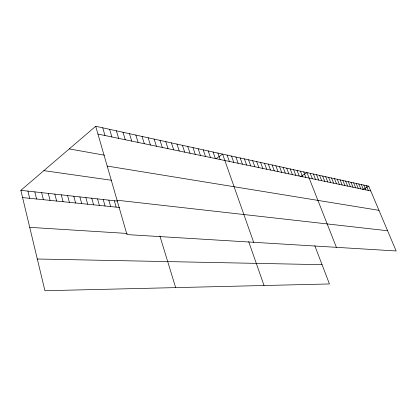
<?xml version="1.0" encoding="UTF-8"?>
<svg xmlns="http://www.w3.org/2000/svg" width="417" height="417" viewBox="0 0 417 417"><rect width="100%" height="100%" fill="white"/><g stroke="black" fill="none" stroke-linecap="round" stroke-linejoin="round"><path stroke-width="0.63" d="M314.814 245.749L329.435 283.956L44.916 290.727L20.85 190.324L95.701 126.273L368.732 186.17L396.15 250.971L126.971 234.583L95.701 126.273M215.902 158.804L222.595 154.113L253.656 242.298M300.631 176.579L306.995 172.628L336.383 247.333M362.686 189.62L368.732 186.17M37.311 259.004L322.054 264.675M29.727 227.348L127.253 233.457M22.591 197.58L119.747 207.494M20.85 190.324L117.318 201.088M117.052 200.223L387.591 230.742M43.858 170.636L111.74 180.3M107.19 166.065L378.959 210.335M69.248 148.911L104.464 155.202M97.948 134.055L370.749 190.934M366.288 185.638L368.31 190.423M363.817 185.091L365.839 189.907M361.31 184.543L363.343 189.386M358.771 183.986L360.809 188.859M356.201 183.423L358.25 188.328M353.6 182.855L355.654 187.786M350.968 182.276L353.027 187.238M348.299 181.687L350.363 186.68M345.594 181.098L347.669 186.118M342.857 180.493L344.932 185.549M340.084 179.889L342.169 184.976M337.275 179.268L339.365 184.387M334.429 178.643L336.519 183.798M331.541 178.012L333.642 183.199M328.617 177.371L330.723 182.589M325.651 176.719L327.767 181.974M322.649 176.063L324.77 181.348M319.604 175.395L321.731 180.712M316.519 174.718L318.645 180.071M313.386 174.03L315.523 179.419M310.212 173.331L312.354 178.757M303.727 171.908L305.885 177.407M300.417 171.184L302.58 176.719M297.06 170.449L299.224 176.021M293.651 169.698L295.825 175.312M290.196 168.942L292.369 174.593M286.688 168.171L288.866 173.863M283.127 167.389L285.311 173.123M279.51 166.597L281.704 172.367M275.846 165.794L278.045 171.606M272.119 164.976L274.323 170.829M268.339 164.147L270.55 170.042M264.503 163.308L266.718 169.245M260.604 162.448L262.825 168.432M256.648 161.582L258.868 167.608M252.624 160.701L254.85 166.769M248.537 159.805L250.773 165.919M244.388 158.893L246.624 165.054M240.171 157.965L242.413 164.178M235.886 157.027L238.128 163.282M231.529 156.073L233.775 162.375M227.098 155.098L229.35 161.452M217.877 153.075L220.14 159.534M248.678 241.61L264.039 285.515M213.077 152.023L215.339 158.533M208.192 150.954L210.46 157.511M203.22 149.859L205.487 156.479M198.158 148.749L200.431 155.421M193.008 147.618L195.276 154.347M187.759 146.466L190.032 153.258M182.417 145.298L184.689 152.142M176.97 144.1L179.247 151.006M171.423 142.885L173.701 149.849M165.773 141.644L168.051 148.671M160.013 140.383L162.291 147.472M154.144 139.096L156.417 146.247M148.155 137.782L150.433 145.001M142.051 136.442L144.324 143.724M135.827 135.077L138.1 142.426M129.473 133.68L131.746 141.102M159.914 236.069L175.651 287.615M122.994 132.262L125.262 139.752M116.385 130.808L118.647 138.371M109.635 129.327L111.892 136.964M102.738 127.816L104.995 135.525M114.31 200.749L116.145 207.129M108.816 200.139L110.646 206.566M103.228 199.514L105.053 205.998M97.542 198.878L99.361 205.414M91.756 198.237L93.575 204.825M85.871 197.58L87.685 204.226M79.887 196.913L81.696 203.611M73.793 196.23L75.592 202.99M67.59 195.542L69.384 202.354M61.273 194.833L63.061 201.713M54.841 194.119L56.623 201.057M48.294 193.389L50.071 200.384M41.622 192.644L43.394 199.707M34.83 191.888L36.587 199.008M27.908 191.111L29.654 198.304"/></g></svg>
